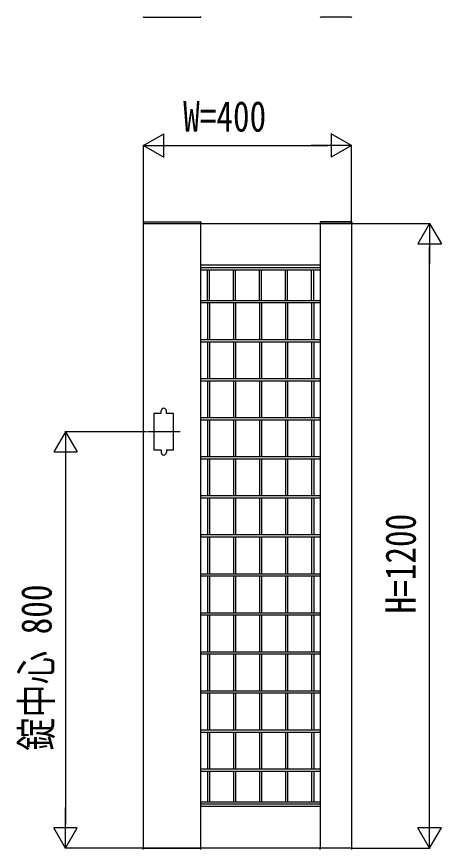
# Model space of a CAD drawing. Units: millimetres, scale not verified. Extents: x -8410 to 8410, y -5940 to 5940.
# Drawn here: x -2954 to -2137, y 747 to 2347 of the extents above; entities that cross this region are included whole.
import ezdxf
from ezdxf.enums import TextEntityAlignment as Align

# ---------------------------------------------------------------- set-up
doc = ezdxf.new("R2010")
doc.units = ezdxf.units.MM
doc.header["$LTSCALE"] = 30
doc.layers.add('0-2_YKK_A1', color=4, linetype='Continuous')
doc.layers.add('0-3_YKK_D', color=6, linetype='Continuous')
doc.styles.add('ＭＳ ゴシック', font='')
doc.styles.get('ＭＳ ゴシック').set_extended_font_data('MS Gothic')

msp = doc.modelspace()

# ---------------------------------------------------------------- linework, layer by layer
at = {"layer": '0-2_YKK_A1'}
for p, q in [((-2709.33, 2346.5), (-2600.59, 2346.5)), ((-2310.59, 2346.5), (-2369.33, 2346.5)), ((-2710.33, 1952.55), (-2710.46, 1950)), ((-2709.33, 1953.5), (-2600.59, 1953.5)), ((-2599.59, 1952.55), (-2599.46, 1950)), ((-2370.33, 1952.55), (-2370.46, 1950)), ((-2310.59, 1953.5), (-2369.33, 1953.5)), ((-2309.59, 1952.55), (-2309.46, 1950)), ((-2710.46, 1950), (-2599.46, 1950)), ((-2599.96, 750), (-2599.96, 1950)), ((-2309.46, 1950), (-2370.46, 1950)), ((-2369.96, 750), (-2369.96, 1950)), ((-2369.96, 1870), (-2599.96, 1870)), ((-2599.96, 1865.2), (-2369.96, 1865.2)), ((-2599.96, 1861.2), (-2369.96, 1861.2)), ((-2587.06, 1802.1), (-2587.06, 1861.2)), ((-2582.86, 1802.1), (-2582.86, 1861.2)), ((-2537.06, 1802.1), (-2537.06, 1861.2)), ((-2532.86, 1802.1), (-2532.86, 1861.2)), ((-2487.06, 1802.1), (-2487.06, 1861.2)), ((-2482.86, 1802.1), (-2482.86, 1861.2)), ((-2437.06, 1802.1), (-2437.06, 1861.2)), ((-2432.86, 1802.1), (-2432.86, 1861.2)), ((-2387.06, 1802.1), (-2387.06, 1861.2)), ((-2382.86, 1802.1), (-2382.86, 1861.2)), ((-2599.96, 1802.1), (-2369.96, 1802.1)), ((-2599.96, 1797.9), (-2369.96, 1797.9)), ((-2587.06, 1797.9), (-2587.06, 1727.1)), ((-2582.86, 1797.9), (-2582.86, 1727.1)), ((-2537.06, 1797.9), (-2537.06, 1727.1)), ((-2532.86, 1797.9), (-2532.86, 1727.1)), ((-2487.06, 1797.9), (-2487.06, 1727.1)), ((-2482.86, 1797.9), (-2482.86, 1727.1)), ((-2437.06, 1797.9), (-2437.06, 1727.1)), ((-2432.86, 1797.9), (-2432.86, 1727.1)), ((-2387.06, 1797.9), (-2387.06, 1727.1)), ((-2382.86, 1797.9), (-2382.86, 1727.1)), ((-2599.96, 1727.1), (-2369.96, 1727.1)), ((-2599.96, 1722.9), (-2369.96, 1722.9)), ((-2587.06, 1722.9), (-2587.06, 1652.1)), ((-2582.86, 1722.9), (-2582.86, 1652.1)), ((-2537.06, 1722.9), (-2537.06, 1652.1)), ((-2532.86, 1722.9), (-2532.86, 1652.1)), ((-2487.06, 1722.9), (-2487.06, 1652.1)), ((-2482.86, 1722.9), (-2482.86, 1652.1)), ((-2437.06, 1722.9), (-2437.06, 1652.1)), ((-2432.86, 1722.9), (-2432.86, 1652.1)), ((-2387.06, 1722.9), (-2387.06, 1652.1)), ((-2382.86, 1722.9), (-2382.86, 1652.1)), ((-2599.96, 1652.1), (-2369.96, 1652.1)), ((-2599.96, 1647.9), (-2369.96, 1647.9)), ((-2587.06, 1647.9), (-2587.06, 1577.1)), ((-2582.86, 1647.9), (-2582.86, 1577.1)), ((-2537.06, 1647.9), (-2537.06, 1577.1)), ((-2532.86, 1647.9), (-2532.86, 1577.1)), ((-2487.06, 1647.9), (-2487.06, 1577.1)), ((-2482.86, 1647.9), (-2482.86, 1577.1)), ((-2437.06, 1647.9), (-2437.06, 1577.1)), ((-2432.86, 1647.9), (-2432.86, 1577.1)), ((-2387.06, 1647.9), (-2387.06, 1577.1)), ((-2382.86, 1647.9), (-2382.86, 1577.1)), ((-2675.96, 1585), (-2675.96, 1590)), ((-2665.96, 1585), (-2665.96, 1590)), ((-2599.96, 1577.1), (-2369.96, 1577.1)), ((-2599.96, 1572.9), (-2369.96, 1572.9)), ((-2587.06, 1572.9), (-2587.06, 1502.1)), ((-2582.86, 1572.9), (-2582.86, 1502.1)), ((-2537.06, 1572.9), (-2537.06, 1502.1)), ((-2532.86, 1572.9), (-2532.86, 1502.1)), ((-2487.06, 1572.9), (-2487.06, 1502.1)), ((-2482.86, 1572.9), (-2482.86, 1502.1)), ((-2437.06, 1572.9), (-2437.06, 1502.1)), ((-2432.86, 1572.9), (-2432.86, 1502.1)), ((-2387.06, 1572.9), (-2387.06, 1502.1)), ((-2382.86, 1572.9), (-2382.86, 1502.1)), ((-2639.46, 1550), (-2702.46, 1550)), ((-2675.96, 1515), (-2675.96, 1510)), ((-2665.96, 1515), (-2665.96, 1510)), ((-2599.96, 1502.1), (-2369.96, 1502.1)), ((-2599.96, 1497.9), (-2369.96, 1497.9)), ((-2587.06, 1497.9), (-2587.06, 1427.1)), ((-2582.86, 1497.9), (-2582.86, 1427.1)), ((-2537.06, 1497.9), (-2537.06, 1427.1)), ((-2532.86, 1497.9), (-2532.86, 1427.1)), ((-2487.06, 1497.9), (-2487.06, 1427.1)), ((-2482.86, 1497.9), (-2482.86, 1427.1)), ((-2437.06, 1497.9), (-2437.06, 1427.1)), ((-2432.86, 1497.9), (-2432.86, 1427.1)), ((-2387.06, 1497.9), (-2387.06, 1427.1)), ((-2382.86, 1497.9), (-2382.86, 1427.1)), ((-2599.96, 1427.1), (-2369.96, 1427.1)), ((-2599.96, 1422.9), (-2369.96, 1422.9)), ((-2587.06, 1422.9), (-2587.06, 1352.1)), ((-2582.86, 1422.9), (-2582.86, 1352.1)), ((-2537.06, 1422.9), (-2537.06, 1352.1)), ((-2532.86, 1422.9), (-2532.86, 1352.1)), ((-2487.06, 1422.9), (-2487.06, 1352.1)), ((-2482.86, 1422.9), (-2482.86, 1352.1)), ((-2437.06, 1422.9), (-2437.06, 1352.1)), ((-2432.86, 1422.9), (-2432.86, 1352.1)), ((-2387.06, 1422.9), (-2387.06, 1352.1)), ((-2382.86, 1422.9), (-2382.86, 1352.1)), ((-2599.96, 1352.1), (-2369.96, 1352.1)), ((-2599.96, 1347.9), (-2369.96, 1347.9)), ((-2587.06, 1347.9), (-2587.06, 1277.1)), ((-2582.86, 1347.9), (-2582.86, 1277.1)), ((-2537.06, 1347.9), (-2537.06, 1277.1)), ((-2532.86, 1347.9), (-2532.86, 1277.1)), ((-2487.06, 1347.9), (-2487.06, 1277.1)), ((-2482.86, 1347.9), (-2482.86, 1277.1)), ((-2437.06, 1347.9), (-2437.06, 1277.1)), ((-2432.86, 1347.9), (-2432.86, 1277.1)), ((-2387.06, 1347.9), (-2387.06, 1277.1)), ((-2382.86, 1347.9), (-2382.86, 1277.1)), ((-2599.96, 1277.1), (-2369.96, 1277.1)), ((-2599.96, 1272.9), (-2369.96, 1272.9)), ((-2587.06, 1272.9), (-2587.06, 1202.1)), ((-2582.86, 1272.9), (-2582.86, 1202.1)), ((-2537.06, 1272.9), (-2537.06, 1202.1)), ((-2532.86, 1272.9), (-2532.86, 1202.1)), ((-2487.06, 1272.9), (-2487.06, 1202.1)), ((-2482.86, 1272.9), (-2482.86, 1202.1)), ((-2437.06, 1272.9), (-2437.06, 1202.1)), ((-2432.86, 1272.9), (-2432.86, 1202.1)), ((-2387.06, 1272.9), (-2387.06, 1202.1)), ((-2382.86, 1272.9), (-2382.86, 1202.1)), ((-2599.96, 1202.1), (-2369.96, 1202.1)), ((-2599.96, 1197.9), (-2369.96, 1197.9)), ((-2587.06, 1197.9), (-2587.06, 1127.1)), ((-2582.86, 1197.9), (-2582.86, 1127.1)), ((-2537.06, 1197.9), (-2537.06, 1127.1)), ((-2532.86, 1197.9), (-2532.86, 1127.1)), ((-2487.06, 1197.9), (-2487.06, 1127.1)), ((-2482.86, 1197.9), (-2482.86, 1127.1)), ((-2437.06, 1197.9), (-2437.06, 1127.1)), ((-2432.86, 1197.9), (-2432.86, 1127.1)), ((-2387.06, 1197.9), (-2387.06, 1127.1)), ((-2382.86, 1197.9), (-2382.86, 1127.1)), ((-2599.96, 1127.1), (-2369.96, 1127.1)), ((-2599.96, 1122.9), (-2369.96, 1122.9)), ((-2587.06, 1122.9), (-2587.06, 1052.1)), ((-2582.86, 1122.9), (-2582.86, 1052.1)), ((-2537.06, 1122.9), (-2537.06, 1052.1)), ((-2532.86, 1122.9), (-2532.86, 1052.1)), ((-2487.06, 1122.9), (-2487.06, 1052.1)), ((-2482.86, 1122.9), (-2482.86, 1052.1)), ((-2437.06, 1122.9), (-2437.06, 1052.1)), ((-2432.86, 1122.9), (-2432.86, 1052.1)), ((-2387.06, 1122.9), (-2387.06, 1052.1)), ((-2382.86, 1122.9), (-2382.86, 1052.1)), ((-2599.96, 1052.1), (-2369.96, 1052.1)), ((-2599.96, 1047.9), (-2369.96, 1047.9)), ((-2587.06, 1047.9), (-2587.06, 977.1)), ((-2582.86, 1047.9), (-2582.86, 977.1)), ((-2537.06, 1047.9), (-2537.06, 977.1)), ((-2532.86, 1047.9), (-2532.86, 977.1)), ((-2487.06, 1047.9), (-2487.06, 977.1)), ((-2482.86, 1047.9), (-2482.86, 977.1)), ((-2437.06, 1047.9), (-2437.06, 977.1)), ((-2432.86, 1047.9), (-2432.86, 977.1)), ((-2387.06, 1047.9), (-2387.06, 977.1)), ((-2382.86, 1047.9), (-2382.86, 977.1)), ((-2599.96, 977.1), (-2369.96, 977.1)), ((-2599.96, 972.9), (-2369.96, 972.9)), ((-2587.06, 972.9), (-2587.06, 902.1)), ((-2582.86, 972.9), (-2582.86, 902.1)), ((-2537.06, 972.9), (-2537.06, 902.1)), ((-2532.86, 972.9), (-2532.86, 902.1)), ((-2487.06, 972.9), (-2487.06, 902.1)), ((-2482.86, 972.9), (-2482.86, 902.1)), ((-2437.06, 972.9), (-2437.06, 902.1)), ((-2432.86, 972.9), (-2432.86, 902.1)), ((-2387.06, 972.9), (-2387.06, 902.1)), ((-2382.86, 972.9), (-2382.86, 902.1)), ((-2599.96, 902.1), (-2369.96, 902.1)), ((-2599.96, 897.9), (-2369.96, 897.9)), ((-2587.06, 897.9), (-2587.06, 838.8)), ((-2582.86, 897.9), (-2582.86, 838.8)), ((-2537.06, 897.9), (-2537.06, 838.8)), ((-2532.86, 897.9), (-2532.86, 838.8)), ((-2487.06, 897.9), (-2487.06, 838.8)), ((-2482.86, 897.9), (-2482.86, 838.8)), ((-2437.06, 897.9), (-2437.06, 838.8)), ((-2432.86, 897.9), (-2432.86, 838.8)), ((-2387.06, 897.9), (-2387.06, 838.8)), ((-2382.86, 897.9), (-2382.86, 838.8)), ((-2599.96, 838.8), (-2369.96, 838.8)), ((-2599.96, 834.8), (-2369.96, 834.8)), ((-2369.96, 830), (-2599.96, 830)), ((-2710.46, 750), (-2599.46, 750)), ((-2710.33, 747.45), (-2710.46, 750)), ((-2599.59, 747.45), (-2599.46, 750)), ((-2309.46, 750), (-2370.46, 750)), ((-2370.33, 747.45), (-2370.46, 750)), ((-2309.59, 747.45), (-2309.46, 750))]:
    msp.add_line(p, q, dxfattribs=at)
msp.add_lwpolyline([(-2709.96, 750), (-2709.96, 1950), (-2309.96, 1950), (-2309.96, 750)], close=True, dxfattribs=at)
for points in [[(-2675.96, 1585), (-2689.96, 1585), (-2689.96, 1515), (-2675.96, 1515)], [(-2665.96, 1515), (-2651.96, 1515), (-2651.96, 1585), (-2665.96, 1585)]]:
    msp.add_lwpolyline(points, dxfattribs=at)
for centre, radius, start, end in [((-2709.33, 2347.5), 1, 183, 270), ((-2600.59, 2347.5), 1, 270, 357), ((-2369.33, 2347.5), 1, 183, 270), ((-2310.59, 2347.5), 1, 270, 357), ((-2709.33, 1952.5), 1, 90, 177), ((-2600.59, 1952.5), 1, 3, 90), ((-2369.33, 1952.5), 1, 90, 177), ((-2310.59, 1952.5), 1, 3, 90), ((-2670.96, 1590), 5, 0, 180), ((-2670.96, 1510), 5, 180, 0)]:
    msp.add_arc(centre, radius, start, end, dxfattribs=at)
at = {"layer": '0-3_YKK_D'}
for p, q in [((-2709.96, 2100), (-2670.99, 2122.5)), ((-2670.99, 2077.5), (-2670.99, 2122.5)), ((-2309.96, 2100), (-2348.93, 2122.5)), ((-2348.93, 2122.5), (-2348.93, 2077.5)), ((-2709.96, 1952), (-2709.96, 2101)), ((-2709.96, 2100), (-2670.99, 2077.5)), ((-2709.96, 2100), (-2632.02, 2100)), ((-2664.96, 2100), (-2354.96, 2100)), ((-2309.96, 2100), (-2387.9, 2100)), ((-2309.96, 2100), (-2348.93, 2077.5)), ((-2309.96, 1952), (-2309.96, 2101)), ((-2307.96, 1950), (-2158.96, 1950)), ((-2159.96, 1950), (-2182.46, 1911.03)), ((-2159.96, 1950), (-2137.46, 1911.03)), ((-2159.96, 1950), (-2159.96, 1872.06)), ((-2182.46, 1911.03), (-2137.46, 1911.03)), ((-2159.96, 795), (-2159.96, 1905)), ((-2859.96, 1550), (-2882.46, 1511.03)), ((-2704.46, 1550), (-2860.96, 1550)), ((-2859.96, 1550), (-2837.46, 1511.03)), ((-2859.96, 1550), (-2859.96, 1472.06)), ((-2882.46, 1511.03), (-2837.46, 1511.03)), ((-2859.96, 1505), (-2859.96, 795)), ((-2859.96, 750), (-2859.96, 827.94)), ((-2159.96, 750), (-2159.96, 827.94)), ((-2859.96, 750), (-2882.46, 788.97)), ((-2837.46, 788.97), (-2882.46, 788.97)), ((-2859.96, 750), (-2837.46, 788.97)), ((-2159.96, 750), (-2182.46, 788.97)), ((-2137.46, 788.97), (-2182.46, 788.97)), ((-2159.96, 750), (-2137.46, 788.97)), ((-2711.96, 750), (-2860.96, 750)), ((-2307.96, 750), (-2158.96, 750))]:
    msp.add_line(p, q, dxfattribs=at)

# ---------------------------------------------------------------- texts
at = {"layer": '0-3_YKK_D', "style": 'ＭＳ ゴシック', "width": 0.8}
msp.add_text('W=400', height=58.65, dxfattribs=at).set_placement((-2633.69, 2109), align=Align.BOTTOM_LEFT)
for s, p in [('H=1200', (-2168.96, 1200.67)), ('錠中心 800', (-2868.96, 936.67))]:
    msp.add_text(s, height=58.65, rotation=90, dxfattribs=at).set_placement(p, align=Align.BOTTOM_LEFT)

doc.saveas('drawing.dxf')
